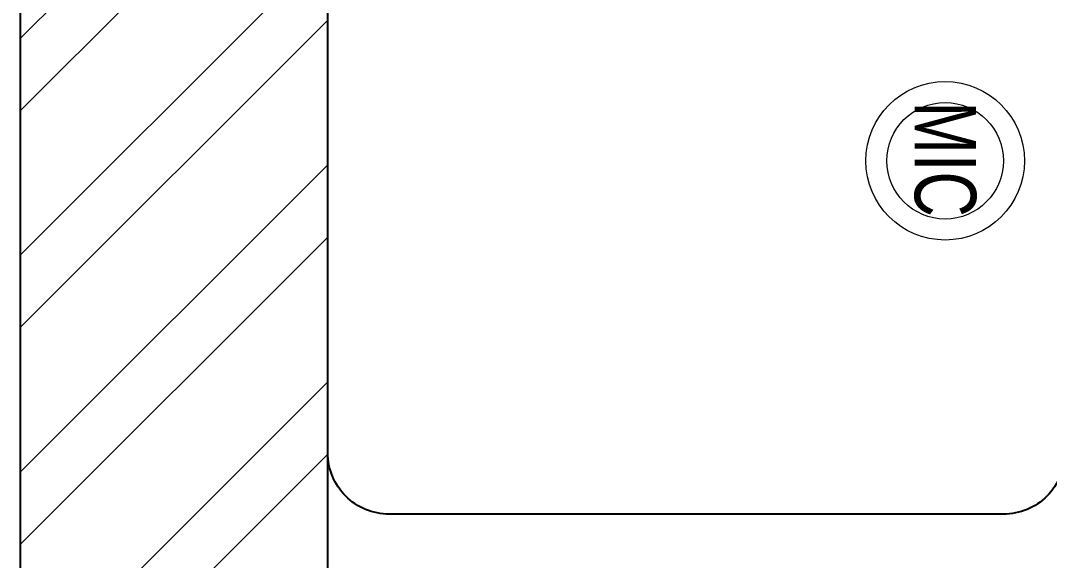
# Model space of a CAD drawing. Header units: feet. Extents: x 3040569 to 3051380, y -5725829 to -5707787.
# Drawn here: x 3042869 to 3043706, y -5714817 to -5714377 of the extents above; entities that cross this region are included whole.
import ezdxf

# ---------------------------------------------------------------- set-up
doc = ezdxf.new("R2010")
doc.units = ezdxf.units.FT
doc.header["$LTSCALE"] = 33
doc.header["$MEASUREMENT"] = 0
doc.layers.add('A-WALL', color=1, linetype='Continuous')
doc.layers.add('PDF_Geometry', color=7, linetype='Continuous')
for name, color, linetype, lineweight in [('LENS-FURNITURE', 13, 'Continuous', 9), ('LENS-PARTITION', 21, 'Continuous', 25), ('LK-EQPMT', 3, 'Continuous', 18), ('LN-HATCH', 251, 'Continuous', 0)]:
    doc.layers.add(name, color=color, linetype=linetype, lineweight=lineweight)
doc.styles.get("Standard").update_dxf_attribs({"font": 'GILC____.TTF'})

# ---------------------------------------------------------------- blocks, each defined once
blk = doc.blocks.new('A$C24c61a65')
at = {"layer": 'LN-HATCH'}
h = blk.add_hatch(dxfattribs=at)
h.set_pattern_fill('ANSI32', color=256, scale=333, angle=180)
h.set_pattern_definition([(225, (-6766788.097126138, 5279716.197831516), (88.29995930067012, -88.29995930067015), []), (225, (-6766846.963765573, 5279716.197831516), (88.29995930067012, -88.29995930067015), [])])
h.paths.add_polyline_path([(-3515.89454732649, 8921.493659123778), (1763.10545267351, 8921.493659123778), (1763.10545267351, 9100.493659123777), (-3765.89454732649, 9100.493659123777), (-3765.89454732649, -8013.506340876222), (-3515.89454732649, -8013.506340876222), (-3515.89454732649, 4948.493659123778)])
at = {"layer": 'A-WALL'}
for p, q in [((-3765.89454732649, -8013.506340876222), (-3765.89454732649, 9100.493659123777)), ((-3515.89454732649, -8013.506340876222), (-3515.89454732649, 4948.493659123778))]:
    blk.add_line(p, q, dxfattribs=at)
blk = doc.blocks.new('MOROTISED TABLE-TRIAL SET 950x600')
at = {"layer": 'PDF_Geometry', "lineweight": 25}
blk.add_lwpolyline([(415.5923622683621, 2.18279e-11), (550.0003704861738, 2.18279e-11, 0.4142524001247118), (599.9958994225599, 50.00260162355697), (599.9958994225599, 899.9973678589085, 0.4142518501714829), (550.0003704861738, 950.0000000000218), (50.00260613718999, 950.0000000000218, 0.4142929195148918), (4.605390131e-07, 899.9973678589085), (4.605390131e-07, 50.00260162355697, 0.414163635492108), (50.00260613718999, 2.18279e-11), (415.5923622683621, 2.18279e-11)], format="xyb", dxfattribs=at)
blk = doc.blocks.new('MIC')
at = {"layer": 'LK-EQPMT', "ltscale": 12}
for radius in [64.54701859105262, 47.40596281792385]:
    blk.add_circle((234.5401449967176, 64.54701859102352), radius, dxfattribs=at)
at = {"layer": 'LK-EQPMT', "ltscale": 12, "insert": (233.2398255821317, 64.46170233917655), "char_height": 50, "attachment_point": 5}
blk.add_mtext_dynamic_manual_height_columns('MIC', width=466.4796511627907, gutter_width=12.5, heights=[0], dxfattribs=at)

msp = doc.modelspace()

# ---------------------------------------------------------------- block references
at = {"rotation": 270}
msp.add_blockref('MIC', (3043556.636512322, -5714257.095572832), dxfattribs=at)
at = {"layer": 'LENS-FURNITURE', "xscale": -1, "rotation": 180}
msp.add_blockref('MOROTISED TABLE-TRIAL SET 950x600', (3043118.702728316, -5713829.338486623), dxfattribs=at)
at = {"layer": 'LENS-PARTITION'}
msp.add_blockref('A$C24c61a65', (3046634.597276103, -5716887.890194639), dxfattribs=at)

doc.saveas('drawing.dxf')
